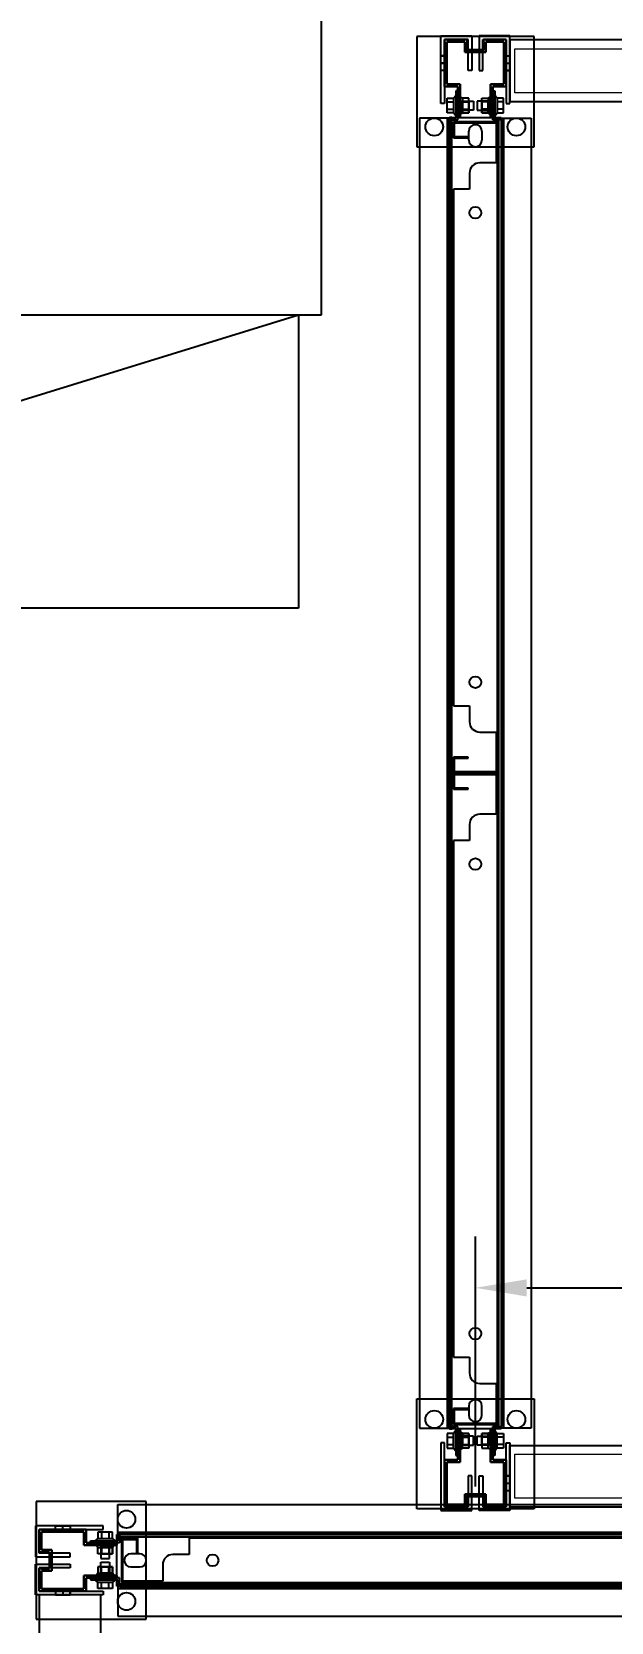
# Model space of a CAD drawing. Header units: millimetres. Extents: x 15382 to 37298, y 7351 to 31127.
# Drawn here: x 23820 to 24215, y 25586 to 26670 of the extents above; entities that cross this region are included whole.
import ezdxf

# ---------------------------------------------------------------- set-up
doc = ezdxf.new("R2010")
doc.units = ezdxf.units.MM
for name, color, linetype in [('02', 3, 'Continuous'), ('03', 6, 'Continuous'), ('04', 30, 'Continuous'), ('05', 12, 'Continuous'), ('111', 7, 'Continuous'), ('113', 3, 'Continuous'), ('114', 6, 'Continuous'), ('115', 30, 'Continuous'), ('116', 12, 'Continuous'), ('444-2', 5, 'Continuous'), ('6', 7, 'Continuous'), ('M40', 3, 'Continuous'), ('M6', 7, 'Continuous'), ('標的物', 1, 'Continuous'), ('標註', 252, 'Continuous'), ('障礙', 2, 'Continuous')]:
    doc.layers.add(name, color=color, linetype=linetype)
doc.layers.add('10', color=40, linetype='Continuous', lineweight=0)
doc.styles.get("Standard").update_dxf_attribs({"font": 'arial.ttf'})
doc.dimstyles.new('ISO-25', dxfattribs={"dimtxt": 2.5, "dimasz": 2.5, "dimexe": 1.25, "dimexo": 0.625, "dimtad": 1, "dimtxsty": 'Standard', "dimcen": 2.5, "dimadec": 0, "dimazin": 0, "dimtfac": 1, "dimtmove": 0, "dimatfit": 3, "dimfxl": 1, "dimarcsym": 0})

# ---------------------------------------------------------------- blocks, each defined once
blk = doc.blocks.new('*D635')
at = {"layer": 'Defpoints', "color": 0, "transparency": 16777216}
for p in [(25044, 25813.4), (24122, 25670.9), (25044, 25670.9)]:
    blk.add_point(p, dxfattribs=at)
at = {"layer": '標註', "color": 0, "lineweight": -2, "transparency": 16777216}
for p, q in [((24122, 25677.9), (24122, 25848.4)), ((25044, 25677.9), (25044, 25848.4)), ((24157, 25813.4), (25009, 25813.4))]:
    blk.add_line(p, q, dxfattribs=at)
at = {"layer": '標註', "color": 0, "transparency": 16777216}
for points in [[(24157, 25819.2), (24157, 25807.5), (24122, 25813.4)], [(25009, 25819.2), (25009, 25807.5), (25044, 25813.4)]]:
    blk.add_solid(points, dxfattribs=at)
at = {"layer": '標註', "color": 0, "transparency": 16777216, "insert": (24577.6, 25881), "char_height": 105, "attachment_point": 5}
blk.add_mtext('922', dxfattribs=at)
blk = doc.blocks.new('*D596')
at = {"layer": 'Defpoints', "color": 0, "transparency": 16777216}
for p in [(23824.6, 25606.7), (24924.6, 25606.7), (24924.6, 25372.7)]:
    blk.add_point(p, dxfattribs=at)
at = {"layer": '標註', "color": 0, "lineweight": -2, "transparency": 16777216}
for p, q in [((23824.6, 25599.7), (23824.6, 25337.7)), ((24924.6, 25599.7), (24924.6, 25337.7)), ((23859.6, 25372.7), (24889.6, 25372.7))]:
    blk.add_line(p, q, dxfattribs=at)
at = {"layer": '標註', "color": 0, "transparency": 16777216}
for points in [[(23859.6, 25378.5), (23859.6, 25366.8), (23824.6, 25372.7)], [(24889.6, 25378.5), (24889.6, 25366.8), (24924.6, 25372.7)]]:
    blk.add_solid(points, dxfattribs=at)
at = {"layer": '標註', "color": 0, "transparency": 16777216, "insert": (24419.9, 25440.3), "char_height": 105, "attachment_point": 5}
blk.add_mtext('1100', dxfattribs=at)

msp = doc.modelspace()

# ---------------------------------------------------------------- linework, layer by layer
at = {"layer": '02'}
for p, q in [((24161.986, 26666.2), (24081.986, 26666.2)), ((24081.986, 26666.2), (24081.986, 26591.2)), ((24161.986, 26591.2), (24161.986, 26666.2)), ((24081.986, 26591.2), (24161.986, 26591.2)), ((24081.986, 25737.739), (24161.986, 25737.739)), ((24081.986, 25662.739), (24081.986, 25737.739)), ((24161.986, 25737.739), (24161.986, 25662.739)), ((24161.986, 25662.739), (24081.986, 25662.739))]:
    msp.add_line(p, q, dxfattribs=at)
at = {"layer": '02', "lineweight": -3}
for centre in [(24093.986, 26604.7), (24149.986, 26604.7), (24093.986, 25723.7), (24149.986, 25723.7)]:
    msp.add_circle(centre, 6, dxfattribs=at)
at = {"layer": '03'}
for points in [[(24145.486, 26621.932), (25020.486, 26621.932), (25020.486, 26663.932), (24145.486, 26663.932)], [(24145.486, 25705.931), (25020.486, 25705.931), (25020.486, 25663.931), (24145.486, 25663.931)]]:
    msp.add_lwpolyline(points, close=True, dxfattribs=at)
at = {"layer": '04'}
for p, q in [((24109.986, 26629.2), (24108.786, 26629.2)), ((24108.786, 26629.2), (24108.786, 26610.7)), ((24109.986, 26629.2), (24108.786, 26629.2)), ((24108.786, 26629.2), (24108.786, 26610.7)), ((24109.986, 26609.5), (24109.986, 26629.2)), ((24109.986, 26609.5), (24109.986, 26629.2)), ((24133.986, 26609.5), (24133.986, 26629.2)), ((24133.986, 26629.2), (24135.186, 26629.2)), ((24133.986, 26609.5), (24133.986, 26629.2)), ((24133.986, 26629.2), (24135.186, 26629.2)), ((24135.186, 26629.2), (24135.186, 26610.7)), ((24135.186, 26629.2), (24135.186, 26610.7)), ((24108.786, 26610.7), (24083.986, 26610.7)), ((24083.986, 26610.7), (24083.986, 25717.7)), ((24108.786, 26610.7), (24102.786, 26610.7)), ((24102.786, 26610.7), (24102.786, 25717.7)), ((24103.986, 25718.9), (24103.986, 26609.5)), ((24103.986, 26609.5), (24109.986, 26609.5)), ((24103.986, 25718.9), (24103.986, 26609.5)), ((24103.986, 26609.5), (24109.986, 26609.5)), ((24139.986, 26609.5), (24133.986, 26609.5)), ((24139.986, 26609.5), (24133.986, 26609.5)), ((24135.186, 26610.7), (24141.186, 26610.7)), ((24135.186, 26610.7), (24159.986, 26610.7)), ((24139.986, 25718.9), (24139.986, 26609.5)), ((24139.986, 25718.9), (24139.986, 26609.5)), ((24141.186, 26610.7), (24141.186, 25717.7)), ((24159.986, 26610.7), (24159.986, 25717.7)), ((24083.986, 25717.7), (24108.786, 25717.7)), ((24102.786, 25717.7), (24108.786, 25717.7)), ((24109.986, 25718.9), (24103.986, 25718.9)), ((24109.986, 25718.9), (24103.986, 25718.9)), ((24108.786, 25717.7), (24108.786, 25699.2)), ((24108.786, 25717.7), (24108.786, 25699.2)), ((24109.986, 25699.2), (24109.986, 25718.9)), ((24109.986, 25699.2), (24109.986, 25718.9)), ((24133.986, 25699.2), (24133.986, 25718.9)), ((24133.986, 25718.9), (24139.986, 25718.9)), ((24133.986, 25699.2), (24133.986, 25718.9)), ((24133.986, 25718.9), (24139.986, 25718.9)), ((24135.186, 25717.7), (24135.186, 25699.2)), ((24141.186, 25717.7), (24135.186, 25717.7)), ((24135.186, 25717.7), (24135.186, 25699.2)), ((24159.986, 25717.7), (24135.186, 25717.7)), ((24108.786, 25699.2), (24109.986, 25699.2)), ((24108.786, 25699.2), (24109.986, 25699.2)), ((24135.186, 25699.2), (24133.986, 25699.2)), ((24135.186, 25699.2), (24133.986, 25699.2))]:
    msp.add_line(p, q, dxfattribs=at)
at = {"layer": '04', "lineweight": -3}
for p, q in [((24108.786, 26622.7), (24108.786, 26615.7)), ((24109.986, 26622.7), (24108.786, 26622.7)), ((24108.786, 26619.2), (24108.786, 26615.7)), ((24109.986, 26619.2), (24108.786, 26619.2)), ((24108.786, 26615.7), (24109.986, 26615.7)), ((24108.786, 26615.7), (24109.986, 26615.7)), ((24109.986, 26615.7), (24109.986, 26622.7)), ((24109.986, 26615.7), (24109.986, 26619.2)), ((24133.986, 26615.7), (24133.986, 26622.7)), ((24133.986, 26622.7), (24135.186, 26622.7)), ((24133.986, 26615.7), (24133.986, 26619.2)), ((24133.986, 26619.2), (24135.186, 26619.2)), ((24135.186, 26615.7), (24133.986, 26615.7)), ((24135.186, 26615.7), (24133.986, 26615.7)), ((24135.186, 26622.7), (24135.186, 26615.7)), ((24135.186, 26619.2), (24135.186, 26615.7)), ((24108.786, 25705.7), (24108.786, 25712.7)), ((24108.786, 25712.7), (24109.986, 25712.7)), ((24108.786, 25709.2), (24108.786, 25712.7)), ((24108.786, 25712.7), (24109.986, 25712.7)), ((24109.986, 25712.7), (24109.986, 25705.7)), ((24109.986, 25712.7), (24109.986, 25709.2)), ((24135.186, 25712.7), (24133.986, 25712.7)), ((24133.986, 25712.7), (24133.986, 25705.7)), ((24135.186, 25712.7), (24133.986, 25712.7)), ((24133.986, 25712.7), (24133.986, 25709.2)), ((24135.186, 25705.7), (24135.186, 25712.7)), ((24135.186, 25709.2), (24135.186, 25712.7)), ((24109.986, 25709.2), (24108.786, 25709.2)), ((24109.986, 25705.7), (24108.786, 25705.7)), ((24133.986, 25709.2), (24135.186, 25709.2)), ((24133.986, 25705.7), (24135.186, 25705.7))]:
    msp.add_line(p, q, dxfattribs=at)
at = {"layer": '05'}
for p, q in [((24098.486, 26620.7), (24098.486, 26666.7)), ((24098.486, 26666.7), (24117.986, 26666.7)), ((24116.986, 26666.7), (24119.486, 26666.7)), ((24119.486, 26666.7), (24119.486, 26643.2)), ((24126.986, 26666.7), (24124.486, 26666.7)), ((24124.486, 26666.7), (24124.486, 26643.2)), ((24145.486, 26666.7), (24125.986, 26666.7)), ((24145.486, 26620.7), (24145.486, 26666.7)), ((24116.986, 26664.2), (24100.986, 26664.2)), ((24100.986, 26664.2), (24100.986, 26620.7)), ((24116.986, 26643.2), (24116.986, 26664.2)), ((24126.986, 26643.2), (24126.986, 26664.2)), ((24126.986, 26664.2), (24142.986, 26664.2)), ((24142.986, 26664.2), (24142.986, 26620.7)), ((24119.486, 26643.2), (24116.986, 26643.2)), ((24124.486, 26643.2), (24126.986, 26643.2)), ((24100.986, 26620.7), (24098.486, 26620.7)), ((24142.986, 26620.7), (24145.486, 26620.7)), ((24100.986, 25707.7), (24098.486, 25707.7)), ((24098.486, 25707.7), (24098.486, 25661.7)), ((24100.986, 25664.2), (24100.986, 25707.7)), ((24142.986, 25664.2), (24142.986, 25707.7)), ((24142.986, 25707.7), (24145.486, 25707.7)), ((24145.486, 25707.7), (24145.486, 25661.7)), ((24119.486, 25685.2), (24116.986, 25685.2)), ((24116.986, 25685.2), (24116.986, 25664.2)), ((24119.486, 25661.7), (24119.486, 25685.2)), ((24124.486, 25661.7), (24124.486, 25685.2)), ((24124.486, 25685.2), (24126.986, 25685.2)), ((24126.986, 25685.2), (24126.986, 25664.2)), ((24142.986, 25685.178), (24145.486, 25685.178)), ((24142.986, 25680.2), (24145.486, 25680.2)), ((24142.986, 25675.222), (24145.486, 25675.222)), ((24098.486, 25661.7), (24117.986, 25661.7)), ((24116.986, 25664.2), (24100.986, 25664.2)), ((24116.986, 25661.7), (24119.486, 25661.7)), ((24126.986, 25661.7), (24124.486, 25661.7)), ((24145.486, 25661.7), (24125.986, 25661.7)), ((24126.986, 25664.2), (24142.986, 25664.2)), ((23835.651, 25648.664), (23835.651, 25651.164)), ((23835.651, 25606.664), (23835.651, 25604.164)), ((23840.629, 25606.664), (23840.629, 25604.164)), ((23845.607, 25606.664), (23845.607, 25604.164))]:
    msp.add_line(p, q, dxfattribs=at)
at = {"layer": '05', "lineweight": -3}
for p, q in [((24145.486, 25685.178), (24142.986, 25685.178)), ((24142.986, 25685.178), (24142.986, 25675.222)), ((24145.486, 25685.178), (24142.986, 25685.178)), ((24142.986, 25685.178), (24142.986, 25680.2)), ((24142.986, 25680.2), (24145.486, 25680.2)), ((24145.486, 25675.222), (24145.486, 25685.178)), ((24145.486, 25680.2), (24145.486, 25685.178)), ((24142.986, 25675.222), (24145.486, 25675.222)), ((23835.651, 25651.164), (23845.607, 25651.164)), ((23835.651, 25648.664), (23835.651, 25651.164)), ((23845.607, 25648.664), (23835.651, 25648.664)), ((23840.629, 25651.164), (23845.607, 25651.164)), ((23840.629, 25648.664), (23840.629, 25651.164)), ((23845.607, 25648.664), (23840.629, 25648.664)), ((23845.607, 25651.164), (23845.607, 25648.664)), ((23845.607, 25651.164), (23845.607, 25648.664)), ((23845.607, 25606.664), (23835.651, 25606.664)), ((23835.651, 25606.664), (23835.651, 25604.164)), ((23835.651, 25604.164), (23845.607, 25604.164)), ((23845.607, 25606.664), (23840.629, 25606.664)), ((23840.629, 25606.664), (23840.629, 25604.164)), ((23840.629, 25604.164), (23845.607, 25604.164)), ((23845.607, 25604.164), (23845.607, 25606.664)), ((23845.607, 25604.164), (23845.607, 25606.664))]:
    msp.add_line(p, q, dxfattribs=at)
at = {"layer": '10'}
for p, q in [((24148.986, 26627.932), (24148.986, 26657.932)), ((24148.986, 26657.932), (25018.986, 26657.932)), ((25018.986, 26627.932), (24148.986, 26627.932)), ((24148.986, 25669.931), (24148.986, 25699.931)), ((24148.986, 25699.931), (25018.986, 25699.931)), ((25018.986, 25669.931), (24148.986, 25669.931))]:
    msp.add_line(p, q, dxfattribs=at)
at = {"layer": '111'}
for p, q in [((23877.629, 25645.264), (23877.629, 25643.664)), ((24871.629, 25645.264), (23877.629, 25645.264)), ((23877.629, 25610.064), (23877.629, 25645.264)), ((23877.629, 25645.264), (24871.629, 25645.264)), ((23877.629, 25643.664), (24871.629, 25643.664)), ((23882.629, 25627.664), (23882.629, 25627.664)), ((23893.129, 25632.164), (23887.129, 25632.164)), ((23897.629, 25627.664), (23897.629, 25627.664)), ((23887.129, 25623.164), (23893.129, 25623.164)), ((23877.629, 25610.064), (23877.629, 25611.664)), ((23877.629, 25611.664), (24871.629, 25611.664)), ((24871.629, 25610.064), (23877.629, 25610.064)), ((24871.629, 25610.064), (23877.629, 25610.064))]:
    msp.add_line(p, q, dxfattribs=at)
for centre, start, end in [((23887.129, 25627.664), 90, 180), ((23887.129, 25627.664), 180, 270), ((23893.129, 25627.664), 0, 90), ((23893.129, 25627.664), 270, 0)]:
    msp.add_arc(centre, 4.5, start, end, dxfattribs=at)
at = {"layer": '113'}
for p, q in [((23897.629, 25667.664), (23822.629, 25667.664)), ((23822.629, 25667.664), (23822.629, 25587.664)), ((23897.629, 25587.664), (23897.629, 25667.664)), ((23822.629, 25587.664), (23897.629, 25587.664))]:
    msp.add_line(p, q, dxfattribs=at)
at = {"layer": '113', "lineweight": -3}
for centre in [(23884.129, 25655.664), (23884.129, 25599.664)]:
    msp.add_circle(centre, 6, dxfattribs=at)
at = {"layer": '114'}
msp.add_lwpolyline([(23866.629, 24159.164), (23866.629, 25604.164), (23824.629, 25604.164), (23824.629, 24159.164)], close=True, dxfattribs=at)
at = {"layer": '115'}
for p, q in [((23878.129, 25640.864), (23878.129, 25665.664)), ((23878.129, 25665.664), (24871.129, 25665.664)), ((23859.629, 25639.664), (23859.629, 25640.864)), ((23859.629, 25640.864), (23878.129, 25640.864)), ((23859.629, 25639.664), (23859.629, 25640.864)), ((23859.629, 25640.864), (23878.129, 25640.864)), ((23879.329, 25639.664), (23859.629, 25639.664)), ((23879.329, 25639.664), (23859.629, 25639.664)), ((23878.129, 25640.864), (23878.129, 25646.864)), ((23878.129, 25646.864), (24871.129, 25646.864)), ((24869.929, 25645.664), (23879.329, 25645.664)), ((23879.329, 25645.664), (23879.329, 25639.664)), ((24869.929, 25645.664), (23879.329, 25645.664)), ((23879.329, 25645.664), (23879.329, 25639.664)), ((23879.329, 25615.664), (23859.629, 25615.664)), ((23859.629, 25615.664), (23859.629, 25614.464)), ((23879.329, 25615.664), (23859.629, 25615.664)), ((23859.629, 25615.664), (23859.629, 25614.464)), ((23879.329, 25609.664), (23879.329, 25615.664)), ((23879.329, 25609.664), (23879.329, 25615.664)), ((23859.629, 25614.464), (23878.129, 25614.464)), ((23859.629, 25614.464), (23878.129, 25614.464)), ((23878.129, 25614.464), (23878.129, 25608.464)), ((23878.129, 25614.464), (23878.129, 25589.664)), ((23878.129, 25608.464), (24871.129, 25608.464)), ((24869.929, 25609.664), (23879.329, 25609.664)), ((24869.929, 25609.664), (23879.329, 25609.664)), ((23878.129, 25589.664), (24871.129, 25589.664))]:
    msp.add_line(p, q, dxfattribs=at)
at = {"layer": '115', "lineweight": -3}
for p, q in [((23866.129, 25640.864), (23873.129, 25640.864)), ((23866.129, 25639.664), (23866.129, 25640.864)), ((23873.129, 25639.664), (23866.129, 25639.664)), ((23869.629, 25640.864), (23873.129, 25640.864)), ((23869.629, 25639.664), (23869.629, 25640.864)), ((23873.129, 25639.664), (23869.629, 25639.664)), ((23873.129, 25640.864), (23873.129, 25639.664)), ((23873.129, 25640.864), (23873.129, 25639.664)), ((23873.129, 25615.664), (23866.129, 25615.664)), ((23866.129, 25615.664), (23866.129, 25614.464)), ((23873.129, 25615.664), (23869.629, 25615.664)), ((23869.629, 25615.664), (23869.629, 25614.464)), ((23873.129, 25614.464), (23873.129, 25615.664)), ((23873.129, 25614.464), (23873.129, 25615.664)), ((23866.129, 25614.464), (23873.129, 25614.464)), ((23869.629, 25614.464), (23873.129, 25614.464))]:
    msp.add_line(p, q, dxfattribs=at)
at = {"layer": '116'}
for p, q in [((24100.986, 26653.178), (24098.486, 26653.178)), ((24100.986, 26648.2), (24098.486, 26648.2)), ((24142.986, 26653.178), (24145.486, 26653.178)), ((24142.986, 26648.2), (24145.486, 26648.2)), ((24100.986, 26643.222), (24098.486, 26643.222)), ((24142.986, 26643.222), (24145.486, 26643.222)), ((23868.129, 25651.164), (23822.129, 25651.164)), ((23822.129, 25651.164), (23822.129, 25631.664)), ((23824.629, 25632.664), (23824.629, 25648.664)), ((23824.629, 25648.664), (23868.129, 25648.664)), ((23868.129, 25648.664), (23868.129, 25651.164)), ((23822.129, 25632.664), (23822.129, 25630.164)), ((23822.129, 25630.164), (23845.629, 25630.164)), ((23845.629, 25632.664), (23824.629, 25632.664)), ((23845.629, 25630.164), (23845.629, 25632.664)), ((23822.129, 25622.664), (23822.129, 25625.164)), ((23822.129, 25625.164), (23845.629, 25625.164)), ((23822.129, 25604.164), (23822.129, 25623.664)), ((23845.629, 25622.664), (23824.629, 25622.664)), ((23824.629, 25622.664), (23824.629, 25606.664)), ((23845.629, 25625.164), (23845.629, 25622.664)), ((23868.129, 25604.164), (23822.129, 25604.164)), ((23824.629, 25606.664), (23868.129, 25606.664)), ((23868.129, 25606.664), (23868.129, 25604.164))]:
    msp.add_line(p, q, dxfattribs=at)
at = {"layer": '116', "lineweight": -3}
for p, q in [((24098.486, 26643.222), (24098.486, 26653.178)), ((24098.486, 26653.178), (24100.986, 26653.178)), ((24098.486, 26643.222), (24098.486, 26648.2)), ((24098.486, 26648.2), (24100.986, 26648.2)), ((24100.986, 26653.178), (24100.986, 26643.222)), ((24100.986, 26648.2), (24100.986, 26643.222)), ((24142.986, 26643.222), (24142.986, 26653.178)), ((24142.986, 26653.178), (24145.486, 26653.178)), ((24142.986, 26643.222), (24142.986, 26648.2)), ((24142.986, 26648.2), (24145.486, 26648.2)), ((24145.486, 26653.178), (24145.486, 26643.222)), ((24145.486, 26648.2), (24145.486, 26643.222)), ((24100.986, 26643.222), (24098.486, 26643.222)), ((24100.986, 26643.222), (24098.486, 26643.222)), ((24145.486, 26643.222), (24142.986, 26643.222)), ((24145.486, 26643.222), (24142.986, 26643.222))]:
    msp.add_line(p, q, dxfattribs=at)
at = {"layer": '444-2'}
for p, q in [((24136.986, 26608.2), (24106.986, 26608.2)), ((24106.986, 26608.2), (24106.986, 26597.2)), ((24107.786, 26598), (24107.786, 26607.4)), ((24107.786, 26607.4), (24136.186, 26607.4)), ((24136.186, 26607.4), (24136.186, 26580.2)), ((24136.986, 26164.2), (24136.986, 26608.2)), ((24106.986, 26597.2), (24116.986, 26597.2)), ((24116.986, 26598), (24107.786, 26598)), ((24116.986, 26597.2), (24116.986, 26598)), ((24136.186, 26580.2), (24124.986, 26580.2)), ((24117.986, 26573.2), (24117.986, 26562.2)), ((24117.986, 26562.2), (24106.986, 26562.2)), ((24106.986, 26562.2), (24106.986, 26210.2)), ((24106.986, 26210.2), (24117.986, 26210.2)), ((24117.986, 26210.2), (24117.986, 26199.2)), ((24124.986, 26192.2), (24136.186, 26192.2)), ((24136.186, 26192.2), (24136.186, 26165)), ((24116.986, 26175.2), (24106.986, 26175.2)), ((24106.986, 26175.2), (24106.986, 26164.2)), ((24107.786, 26165), (24107.786, 26174.4)), ((24107.786, 26174.4), (24116.986, 26174.4)), ((24116.986, 26174.4), (24116.986, 26175.2)), ((24106.986, 26164.2), (24136.986, 26164.2)), ((24136.986, 26164.2), (24106.986, 26164.2)), ((24106.986, 26164.2), (24106.986, 26153.2)), ((24136.186, 26165), (24107.786, 26165)), ((24107.786, 26154), (24107.786, 26163.4)), ((24107.786, 26163.4), (24136.186, 26163.4)), ((24136.186, 26164.2), (24136.986, 26164.2)), ((24136.186, 26163.4), (24136.186, 26136.2)), ((24136.986, 26164.2), (24136.986, 26165)), ((24136.986, 25720.2), (24136.986, 26164.2)), ((24106.986, 26153.2), (24116.986, 26153.2)), ((24116.986, 26154), (24107.786, 26154)), ((24116.986, 26153.2), (24116.986, 26154)), ((24136.186, 26136.2), (24124.986, 26136.2)), ((24117.986, 26129.2), (24117.986, 26118.2)), ((24117.986, 26118.2), (24106.986, 26118.2)), ((24106.986, 26118.2), (24106.986, 25766.2)), ((24106.986, 25766.2), (24117.986, 25766.2)), ((24117.986, 25766.2), (24117.986, 25755.2)), ((24124.986, 25748.2), (24136.186, 25748.2)), ((24136.186, 25748.2), (24136.186, 25721)), ((24116.986, 25731.2), (24106.986, 25731.2)), ((24106.986, 25731.2), (24106.986, 25720.2)), ((24107.786, 25721), (24107.786, 25730.4)), ((24107.786, 25730.4), (24116.986, 25730.4)), ((24116.986, 25730.4), (24116.986, 25731.2)), ((24106.986, 25720.2), (24136.986, 25720.2)), ((24136.186, 25721), (24107.786, 25721)), ((24136.186, 25720.2), (24136.986, 25720.2)), ((24136.986, 25720.2), (24136.986, 25721)), ((23891.829, 25642.664), (23880.829, 25642.664)), ((23880.829, 25642.664), (23880.829, 25612.664)), ((23881.629, 25613.464), (23881.629, 25641.864)), ((23881.629, 25641.864), (23891.029, 25641.864)), ((23891.029, 25641.864), (23891.029, 25632.664)), ((23891.829, 25632.664), (23891.829, 25642.664)), ((24378.829, 25642.664), (23926.829, 25642.664)), ((23926.829, 25642.664), (23926.829, 25631.664)), ((23891.029, 25632.664), (23891.829, 25632.664)), ((23926.829, 25631.664), (23915.829, 25631.664)), ((23908.829, 25624.664), (23908.829, 25613.464)), ((23880.829, 25613.464), (23880.829, 25612.664)), ((23880.829, 25612.664), (24424.829, 25612.664)), ((23880.829, 25612.664), (23881.629, 25612.664)), ((23908.829, 25613.464), (23881.629, 25613.464))]:
    msp.add_line(p, q, dxfattribs=at)
for centre in [(24121.986, 26546.2), (24121.986, 26226.2), (24121.986, 26102.2), (24121.986, 25782.2), (23942.829, 25627.664)]:
    msp.add_circle(centre, 4, dxfattribs=at)
for centre, start, end in [((24124.986, 26573.2), 90, 180), ((24124.986, 26199.2), 180, 270), ((24124.986, 26129.2), 90, 180), ((24124.986, 25755.2), 180, 270), ((23915.829, 25624.664), 90, 180)]:
    msp.add_arc(centre, 7, start, end, dxfattribs=at)
at = {"layer": '6'}
for p, q in [((24105.986, 26611.2), (24104.386, 26611.2)), ((24104.386, 26611.2), (24104.386, 25717.2)), ((24104.386, 25717.2), (24104.386, 26611.2)), ((24104.386, 26611.2), (24139.586, 26611.2)), ((24105.986, 25717.2), (24105.986, 26611.2)), ((24117.486, 26595.7), (24117.486, 26601.7)), ((24121.986, 26606.2), (24121.986, 26606.2)), ((24126.486, 26601.7), (24126.486, 26595.7)), ((24137.986, 25717.2), (24137.986, 26611.2)), ((24137.986, 26611.2), (24139.586, 26611.2)), ((24139.586, 26611.2), (24139.586, 25717.2)), ((24139.586, 26611.2), (24139.586, 25717.2)), ((24121.986, 26591.2), (24121.986, 26591.2)), ((24121.986, 25737.2), (24121.986, 25737.2)), ((24117.486, 25732.7), (24117.486, 25726.7)), ((24126.486, 25726.7), (24126.486, 25732.7)), ((24104.386, 25717.2), (24105.986, 25717.2)), ((24139.586, 25717.2), (24104.386, 25717.2)), ((24121.986, 25722.2), (24121.986, 25722.2)), ((24139.586, 25717.2), (24137.986, 25717.2))]:
    msp.add_line(p, q, dxfattribs=at)
for centre, start, end in [((24121.986, 26601.7), 90, 180), ((24121.986, 26601.7), 0, 90), ((24121.986, 26595.7), 180, 270), ((24121.986, 26595.7), 270, 0), ((24121.986, 25732.7), 90, 180), ((24121.986, 25732.7), 0, 90), ((24121.986, 25726.7), 180, 270), ((24121.986, 25726.7), 270, 0)]:
    msp.add_arc(centre, 4.5, start, end, dxfattribs=at)
at = {"layer": 'M40'}
for p, q in [((24116.486, 26664.2), (24100.986, 26664.2)), ((24100.986, 26664.2), (24100.986, 26632.2)), ((24100.986, 26632.2), (24100.986, 26664.2)), ((24100.986, 26664.2), (24116.486, 26664.2)), ((24102.586, 26633.8), (24102.586, 26662.6)), ((24102.586, 26662.6), (24114.886, 26662.6)), ((24114.886, 26662.6), (24102.586, 26662.6)), ((24102.586, 26662.6), (24102.586, 26633.8)), ((24114.886, 26662.6), (24114.886, 26655.6)), ((24114.886, 26655.6), (24114.886, 26662.6)), ((24116.486, 26657.2), (24116.486, 26664.2)), ((24116.486, 26664.2), (24116.486, 26657.2)), ((24127.486, 26657.2), (24116.486, 26657.2)), ((24116.486, 26657.2), (24127.486, 26657.2)), ((24142.986, 26664.2), (24127.486, 26664.2)), ((24127.486, 26664.2), (24127.486, 26657.2)), ((24127.486, 26657.2), (24127.486, 26664.2)), ((24127.486, 26664.2), (24142.986, 26664.2)), ((24129.086, 26655.6), (24129.086, 26662.6)), ((24129.086, 26662.6), (24141.386, 26662.6)), ((24141.386, 26662.6), (24129.086, 26662.6)), ((24129.086, 26662.6), (24129.086, 26655.6)), ((24141.386, 26662.6), (24141.386, 26633.8)), ((24141.386, 26633.8), (24141.386, 26662.6)), ((24142.986, 26632.2), (24142.986, 26664.2)), ((24142.986, 26664.2), (24142.986, 26632.2)), ((24114.886, 26655.6), (24129.086, 26655.6)), ((24129.086, 26655.6), (24114.886, 26655.6)), ((24100.986, 26632.2), (24109.986, 26632.2)), ((24109.986, 26632.2), (24100.986, 26632.2)), ((24111.586, 26633.8), (24102.586, 26633.8)), ((24102.586, 26633.8), (24111.586, 26633.8)), ((24109.986, 26633.8), (24111.586, 26633.8)), ((24109.986, 26632.2), (24109.986, 26611.2)), ((24109.986, 26611.2), (24109.986, 26632.2)), ((24111.586, 26611.2), (24111.586, 26633.8)), ((24111.586, 26633.8), (24111.586, 26611.2)), ((24111.586, 26633.8), (24111.586, 26632.2)), ((24133.986, 26633.8), (24132.386, 26633.8)), ((24132.386, 26633.8), (24132.386, 26611.2)), ((24141.386, 26633.8), (24132.386, 26633.8)), ((24132.386, 26633.8), (24132.386, 26632.2)), ((24132.386, 26611.2), (24132.386, 26633.8)), ((24132.386, 26633.8), (24141.386, 26633.8)), ((24133.986, 26611.2), (24133.986, 26632.2)), ((24133.986, 26632.2), (24142.986, 26632.2)), ((24142.986, 26632.2), (24133.986, 26632.2)), ((24133.986, 26632.2), (24133.986, 26611.2)), ((24111.586, 26622.7), (24109.986, 26622.7)), ((24111.586, 26619.2), (24109.986, 26619.2)), ((24111.586, 26615.7), (24109.986, 26615.7)), ((24133.986, 26622.7), (24132.386, 26622.7)), ((24133.986, 26619.2), (24132.386, 26619.2)), ((24133.986, 26615.7), (24132.386, 26615.7)), ((24109.986, 26611.2), (24111.586, 26611.2)), ((24111.586, 26611.2), (24109.986, 26611.2)), ((24132.386, 26611.2), (24133.986, 26611.2)), ((24133.986, 26611.2), (24132.386, 26611.2)), ((24109.986, 25696.2), (24109.986, 25717.2)), ((24109.986, 25717.2), (24111.586, 25717.2)), ((24111.586, 25717.2), (24109.986, 25717.2)), ((24109.986, 25717.2), (24109.986, 25696.2)), ((24111.586, 25712.7), (24109.986, 25712.7)), ((24111.586, 25717.2), (24111.586, 25694.6)), ((24111.586, 25694.6), (24111.586, 25717.2)), ((24132.386, 25694.6), (24132.386, 25717.2)), ((24132.386, 25717.2), (24133.986, 25717.2)), ((24133.986, 25717.2), (24132.386, 25717.2)), ((24132.386, 25717.2), (24132.386, 25694.6)), ((24133.986, 25712.7), (24132.386, 25712.7)), ((24133.986, 25717.2), (24133.986, 25696.2)), ((24133.986, 25696.2), (24133.986, 25717.2)), ((24111.586, 25709.2), (24109.986, 25709.2)), ((24111.586, 25705.7), (24109.986, 25705.7)), ((24133.986, 25709.2), (24132.386, 25709.2)), ((24133.986, 25705.7), (24132.386, 25705.7)), ((24100.986, 25664.2), (24100.986, 25696.2)), ((24100.986, 25696.2), (24109.986, 25696.2)), ((24109.986, 25696.2), (24100.986, 25696.2)), ((24100.986, 25696.2), (24100.986, 25664.2)), ((24111.586, 25694.6), (24102.586, 25694.6)), ((24102.586, 25694.6), (24102.586, 25665.8)), ((24102.586, 25665.8), (24102.586, 25694.6)), ((24102.586, 25694.6), (24111.586, 25694.6)), ((24109.986, 25694.6), (24111.586, 25694.6)), ((24111.586, 25694.6), (24111.586, 25696.2)), ((24132.386, 25694.6), (24132.386, 25696.2)), ((24133.986, 25694.6), (24132.386, 25694.6)), ((24141.386, 25694.6), (24132.386, 25694.6)), ((24132.386, 25694.6), (24141.386, 25694.6)), ((24133.986, 25696.2), (24142.986, 25696.2)), ((24142.986, 25696.2), (24133.986, 25696.2)), ((24141.386, 25665.8), (24141.386, 25694.6)), ((24141.386, 25694.6), (24141.386, 25665.8)), ((24142.986, 25696.2), (24142.986, 25664.2)), ((24142.986, 25664.2), (24142.986, 25696.2)), ((24141.386, 25683.45), (24142.986, 25683.45)), ((24141.386, 25680.2), (24142.986, 25680.2)), ((24114.886, 25665.8), (24114.886, 25672.8)), ((24114.886, 25672.8), (24129.086, 25672.8)), ((24129.086, 25672.8), (24114.886, 25672.8)), ((24114.886, 25672.8), (24114.886, 25665.8)), ((24116.486, 25671.2), (24116.486, 25672.8)), ((24127.486, 25671.2), (24116.486, 25671.2)), ((24116.486, 25671.2), (24116.486, 25664.2)), ((24116.486, 25664.2), (24116.486, 25671.2)), ((24116.486, 25671.2), (24127.486, 25671.2)), ((24127.486, 25664.2), (24127.486, 25671.2)), ((24127.486, 25671.2), (24127.486, 25664.2)), ((24129.086, 25672.8), (24129.086, 25665.8)), ((24129.086, 25665.8), (24129.086, 25672.8)), ((24141.386, 25676.95), (24142.986, 25676.95)), ((24116.486, 25664.2), (24100.986, 25664.2)), ((24100.986, 25664.2), (24116.486, 25664.2)), ((24102.586, 25665.8), (24114.886, 25665.8)), ((24114.886, 25665.8), (24102.586, 25665.8)), ((24142.986, 25664.2), (24127.486, 25664.2)), ((24127.486, 25664.2), (24142.986, 25664.2)), ((24129.086, 25665.8), (24141.386, 25665.8)), ((24141.386, 25665.8), (24129.086, 25665.8)), ((23856.629, 25648.664), (23824.629, 25648.664)), ((23824.629, 25648.664), (23824.629, 25633.164)), ((23824.629, 25633.164), (23824.629, 25648.664)), ((23824.629, 25648.664), (23856.629, 25648.664)), ((23837.379, 25647.064), (23837.379, 25648.664)), ((23840.629, 25647.064), (23840.629, 25648.664)), ((23843.879, 25647.064), (23843.879, 25648.664)), ((23856.629, 25639.664), (23856.629, 25648.664)), ((23856.629, 25648.664), (23856.629, 25639.664)), ((23826.229, 25634.764), (23826.229, 25647.064)), ((23826.229, 25647.064), (23855.029, 25647.064)), ((23855.029, 25647.064), (23826.229, 25647.064)), ((23826.229, 25647.064), (23826.229, 25634.764)), ((23855.029, 25647.064), (23855.029, 25638.064)), ((23855.029, 25638.064), (23855.029, 25647.064)), ((23855.029, 25639.664), (23855.029, 25638.064)), ((23855.029, 25638.064), (23877.629, 25638.064)), ((23855.029, 25638.064), (23856.629, 25638.064)), ((23877.629, 25638.064), (23855.029, 25638.064)), ((23877.629, 25639.664), (23856.629, 25639.664)), ((23856.629, 25639.664), (23877.629, 25639.664)), ((23866.129, 25639.664), (23866.129, 25638.064)), ((23869.629, 25639.664), (23869.629, 25638.064)), ((23873.129, 25639.664), (23873.129, 25638.064)), ((23877.629, 25638.064), (23877.629, 25639.664)), ((23877.629, 25639.664), (23877.629, 25638.064)), ((23824.629, 25633.164), (23831.629, 25633.164)), ((23831.629, 25633.164), (23824.629, 25633.164)), ((23833.229, 25634.764), (23826.229, 25634.764)), ((23826.229, 25634.764), (23833.229, 25634.764)), ((23831.629, 25633.164), (23831.629, 25622.164)), ((23831.629, 25622.164), (23831.629, 25633.164)), ((23833.229, 25620.564), (23833.229, 25634.764)), ((23833.229, 25634.764), (23833.229, 25620.564)), ((23831.629, 25622.164), (23824.629, 25622.164)), ((23824.629, 25622.164), (23824.629, 25606.664)), ((23824.629, 25606.664), (23824.629, 25622.164)), ((23824.629, 25622.164), (23831.629, 25622.164)), ((23826.229, 25608.264), (23826.229, 25620.564)), ((23826.229, 25620.564), (23833.229, 25620.564)), ((23833.229, 25620.564), (23826.229, 25620.564)), ((23826.229, 25620.564), (23826.229, 25608.264)), ((23877.629, 25617.264), (23855.029, 25617.264)), ((23855.029, 25617.264), (23855.029, 25608.264)), ((23855.029, 25615.664), (23855.029, 25617.264)), ((23855.029, 25617.264), (23877.629, 25617.264)), ((23855.029, 25608.264), (23855.029, 25617.264)), ((23855.029, 25617.264), (23856.629, 25617.264)), ((23856.629, 25606.664), (23856.629, 25615.664)), ((23856.629, 25615.664), (23877.629, 25615.664)), ((23877.629, 25615.664), (23856.629, 25615.664)), ((23856.629, 25615.664), (23856.629, 25606.664)), ((23866.129, 25617.264), (23866.129, 25615.664)), ((23869.629, 25617.264), (23869.629, 25615.664)), ((23873.129, 25617.264), (23873.129, 25615.664)), ((23877.629, 25615.664), (23877.629, 25617.264)), ((23877.629, 25617.264), (23877.629, 25615.664)), ((23824.629, 25606.664), (23856.629, 25606.664)), ((23856.629, 25606.664), (23824.629, 25606.664)), ((23855.029, 25608.264), (23826.229, 25608.264)), ((23826.229, 25608.264), (23855.029, 25608.264)), ((23837.379, 25608.264), (23837.379, 25606.664)), ((23840.629, 25608.264), (23840.629, 25606.664)), ((23843.879, 25608.264), (23843.879, 25606.664))]:
    msp.add_line(p, q, dxfattribs=at)
at = {"layer": 'M40', "lineweight": -3}
for p, q in [((24116.486, 26657.2), (24116.486, 26655.6)), ((24127.486, 26657.2), (24116.486, 26657.2)), ((24116.486, 26655.6), (24116.486, 26657.2)), ((24116.486, 26657.2), (24121.986, 26657.2)), ((24121.986, 26657.2), (24121.986, 26655.6)), ((24127.486, 26655.6), (24127.486, 26657.2)), ((24116.486, 26655.6), (24127.486, 26655.6)), ((24121.986, 26655.6), (24116.486, 26655.6)), ((24109.986, 26622.7), (24109.986, 26615.7)), ((24111.586, 26622.7), (24109.986, 26622.7)), ((24109.986, 26619.2), (24109.986, 26615.7)), ((24111.586, 26619.2), (24109.986, 26619.2)), ((24109.986, 26615.7), (24111.586, 26615.7)), ((24109.986, 26615.7), (24111.586, 26615.7)), ((24111.586, 26615.7), (24111.586, 26622.7)), ((24111.586, 26615.7), (24111.586, 26619.2)), ((24132.386, 26615.7), (24132.386, 26622.7)), ((24132.386, 26622.7), (24133.986, 26622.7)), ((24132.386, 26615.7), (24132.386, 26619.2)), ((24132.386, 26619.2), (24133.986, 26619.2)), ((24133.986, 26615.7), (24132.386, 26615.7)), ((24133.986, 26615.7), (24132.386, 26615.7)), ((24133.986, 26622.7), (24133.986, 26615.7)), ((24133.986, 26619.2), (24133.986, 26615.7)), ((24109.986, 25705.7), (24109.986, 25712.7)), ((24109.986, 25712.7), (24111.586, 25712.7)), ((24109.986, 25709.2), (24109.986, 25712.7)), ((24109.986, 25712.7), (24111.586, 25712.7)), ((24111.586, 25712.7), (24111.586, 25705.7)), ((24111.586, 25712.7), (24111.586, 25709.2)), ((24133.986, 25712.7), (24132.386, 25712.7)), ((24132.386, 25712.7), (24132.386, 25705.7)), ((24133.986, 25712.7), (24132.386, 25712.7)), ((24132.386, 25712.7), (24132.386, 25709.2)), ((24133.986, 25705.7), (24133.986, 25712.7)), ((24133.986, 25709.2), (24133.986, 25712.7)), ((24111.586, 25709.2), (24109.986, 25709.2)), ((24111.586, 25705.7), (24109.986, 25705.7)), ((24132.386, 25709.2), (24133.986, 25709.2)), ((24132.386, 25705.7), (24133.986, 25705.7)), ((24142.986, 25683.45), (24141.386, 25683.45)), ((24141.386, 25683.45), (24141.386, 25676.95)), ((24142.986, 25683.45), (24141.386, 25683.45)), ((24141.386, 25683.45), (24141.386, 25680.2)), ((24141.386, 25680.2), (24142.986, 25680.2)), ((24142.986, 25676.95), (24142.986, 25683.45)), ((24142.986, 25680.2), (24142.986, 25683.45)), ((24116.486, 25671.2), (24116.486, 25672.8)), ((24116.486, 25672.8), (24127.486, 25672.8)), ((24121.986, 25672.8), (24116.486, 25672.8)), ((24116.486, 25672.8), (24116.486, 25671.2)), ((24127.486, 25671.2), (24116.486, 25671.2)), ((24116.486, 25671.2), (24121.986, 25671.2)), ((24121.986, 25671.2), (24121.986, 25672.8)), ((24127.486, 25672.8), (24127.486, 25671.2)), ((24141.386, 25676.95), (24142.986, 25676.95)), ((23837.379, 25648.664), (23843.879, 25648.664)), ((23837.379, 25647.064), (23837.379, 25648.664)), ((23840.629, 25648.664), (23843.879, 25648.664)), ((23840.629, 25647.064), (23840.629, 25648.664)), ((23843.879, 25648.664), (23843.879, 25647.064)), ((23843.879, 25648.664), (23843.879, 25647.064)), ((23843.879, 25647.064), (23837.379, 25647.064)), ((23843.879, 25647.064), (23840.629, 25647.064)), ((23866.129, 25639.664), (23873.129, 25639.664)), ((23866.129, 25638.064), (23866.129, 25639.664)), ((23873.129, 25638.064), (23866.129, 25638.064)), ((23869.629, 25639.664), (23873.129, 25639.664)), ((23869.629, 25638.064), (23869.629, 25639.664)), ((23873.129, 25638.064), (23869.629, 25638.064)), ((23873.129, 25639.664), (23873.129, 25638.064)), ((23873.129, 25639.664), (23873.129, 25638.064)), ((23873.129, 25617.264), (23866.129, 25617.264)), ((23866.129, 25617.264), (23866.129, 25615.664)), ((23866.129, 25615.664), (23873.129, 25615.664)), ((23873.129, 25617.264), (23869.629, 25617.264)), ((23869.629, 25617.264), (23869.629, 25615.664)), ((23869.629, 25615.664), (23873.129, 25615.664)), ((23873.129, 25615.664), (23873.129, 25617.264)), ((23873.129, 25615.664), (23873.129, 25617.264)), ((23843.879, 25608.264), (23837.379, 25608.264)), ((23837.379, 25608.264), (23837.379, 25606.664)), ((23837.379, 25606.664), (23843.879, 25606.664)), ((23843.879, 25608.264), (23840.629, 25608.264)), ((23840.629, 25608.264), (23840.629, 25606.664)), ((23840.629, 25606.664), (23843.879, 25606.664)), ((23843.879, 25606.664), (23843.879, 25608.264)), ((23843.879, 25606.664), (23843.879, 25608.264))]:
    msp.add_line(p, q, dxfattribs=at)
at = {"layer": 'M6'}
for p, q in [((24102.786, 26614.2), (24102.786, 26624.2)), ((24102.786, 26624.2), (24107.086, 26624.2)), ((24102.786, 26614.2), (24102.786, 26624.2)), ((24102.786, 26624.2), (24107.086, 26624.2)), ((24107.086, 26624.2), (24108.586, 26626.2)), ((24107.086, 26624.2), (24107.086, 26614.2)), ((24108.586, 26626.2), (24108.786, 26626.2)), ((24108.786, 26626.2), (24108.786, 26622.2)), ((24111.786, 26625.2), (24111.586, 26625.2)), ((24111.586, 26625.2), (24111.586, 26613.2)), ((24113.286, 26624.2), (24111.786, 26625.2)), ((24117.586, 26624.2), (24113.286, 26624.2)), ((24113.286, 26624.2), (24113.286, 26614.2)), ((24117.586, 26624.2), (24113.286, 26624.2)), ((24117.586, 26624.2), (24113.286, 26624.2)), ((24113.286, 26624.2), (24113.286, 26616.7)), ((24117.586, 26614.2), (24117.586, 26624.2)), ((24117.586, 26614.2), (24117.586, 26624.2)), ((24117.586, 26616.7), (24117.586, 26624.2)), ((24126.386, 26614.2), (24126.386, 26624.2)), ((24126.386, 26624.2), (24130.686, 26624.2)), ((24126.386, 26614.2), (24126.386, 26624.2)), ((24126.386, 26624.2), (24130.686, 26624.2)), ((24126.386, 26624.2), (24130.686, 26624.2)), ((24126.386, 26616.7), (24126.386, 26624.2)), ((24130.686, 26624.2), (24132.186, 26625.2)), ((24130.686, 26624.2), (24130.686, 26614.2)), ((24130.686, 26624.2), (24130.686, 26616.7)), ((24132.186, 26625.2), (24132.386, 26625.2)), ((24132.386, 26625.2), (24132.386, 26613.2)), ((24135.386, 26626.2), (24135.186, 26626.2)), ((24135.186, 26626.2), (24135.186, 26622.2)), ((24136.886, 26624.2), (24135.386, 26626.2)), ((24141.186, 26624.2), (24136.886, 26624.2)), ((24136.886, 26624.2), (24136.886, 26614.2)), ((24141.186, 26624.2), (24136.886, 26624.2)), ((24141.186, 26614.2), (24141.186, 26624.2)), ((24141.186, 26614.2), (24141.186, 26624.2)), ((24102.786, 26621.7), (24107.086, 26621.7)), ((24102.786, 26616.7), (24107.086, 26616.7)), ((24107.086, 26614.2), (24102.786, 26614.2)), ((24107.086, 26614.2), (24102.786, 26614.2)), ((24108.586, 26612.2), (24107.086, 26614.2)), ((24108.786, 26622.2), (24120.786, 26622.2)), ((24120.786, 26616.2), (24108.786, 26616.2)), ((24108.786, 26616.2), (24108.786, 26612.2)), ((24111.586, 26613.2), (24111.786, 26613.2)), ((24111.786, 26613.2), (24113.286, 26614.2)), ((24113.286, 26614.2), (24113.286, 26621.7)), ((24113.286, 26621.7), (24117.586, 26621.7)), ((24113.286, 26616.7), (24117.586, 26616.7)), ((24113.286, 26614.2), (24117.586, 26614.2)), ((24113.286, 26614.2), (24117.586, 26614.2)), ((24117.586, 26614.2), (24113.286, 26614.2)), ((24117.586, 26621.7), (24117.586, 26614.2)), ((24120.786, 26622.2), (24120.786, 26616.2)), ((24135.186, 26622.2), (24123.186, 26622.2)), ((24123.186, 26622.2), (24123.186, 26616.2)), ((24123.186, 26616.2), (24135.186, 26616.2)), ((24130.686, 26621.7), (24126.386, 26621.7)), ((24126.386, 26621.7), (24126.386, 26614.2)), ((24130.686, 26616.7), (24126.386, 26616.7)), ((24130.686, 26614.2), (24126.386, 26614.2)), ((24130.686, 26614.2), (24126.386, 26614.2)), ((24126.386, 26614.2), (24130.686, 26614.2)), ((24130.686, 26614.2), (24130.686, 26621.7)), ((24132.186, 26613.2), (24130.686, 26614.2)), ((24132.386, 26613.2), (24132.186, 26613.2)), ((24135.186, 26616.2), (24135.186, 26612.2)), ((24135.386, 26612.2), (24136.886, 26614.2)), ((24141.186, 26621.7), (24136.886, 26621.7)), ((24141.186, 26616.7), (24136.886, 26616.7)), ((24136.886, 26614.2), (24141.186, 26614.2)), ((24136.886, 26614.2), (24141.186, 26614.2)), ((24108.786, 26612.2), (24108.586, 26612.2)), ((24135.186, 26612.2), (24135.386, 26612.2)), ((24107.086, 25714.2), (24102.786, 25714.2)), ((24102.786, 25714.2), (24102.786, 25704.2)), ((24107.086, 25714.2), (24102.786, 25714.2)), ((24102.786, 25714.2), (24102.786, 25704.2)), ((24108.586, 25716.2), (24107.086, 25714.2)), ((24107.086, 25704.2), (24107.086, 25714.2)), ((24108.786, 25716.2), (24108.586, 25716.2)), ((24108.786, 25712.2), (24108.786, 25716.2)), ((24111.586, 25703.2), (24111.586, 25715.2)), ((24111.586, 25715.2), (24111.786, 25715.2)), ((24111.786, 25715.2), (24113.286, 25714.2)), ((24113.286, 25714.2), (24117.586, 25714.2)), ((24113.286, 25704.2), (24113.286, 25714.2)), ((24113.286, 25714.2), (24117.586, 25714.2)), ((24117.586, 25714.2), (24113.286, 25714.2)), ((24113.286, 25714.2), (24113.286, 25706.7)), ((24117.586, 25714.2), (24117.586, 25704.2)), ((24117.586, 25714.2), (24117.586, 25704.2)), ((24117.586, 25706.7), (24117.586, 25714.2)), ((24130.686, 25714.2), (24126.386, 25714.2)), ((24126.386, 25714.2), (24126.386, 25704.2)), ((24130.686, 25714.2), (24126.386, 25714.2)), ((24126.386, 25714.2), (24126.386, 25704.2)), ((24126.386, 25714.2), (24130.686, 25714.2)), ((24126.386, 25706.7), (24126.386, 25714.2)), ((24132.186, 25715.2), (24130.686, 25714.2)), ((24130.686, 25704.2), (24130.686, 25714.2)), ((24130.686, 25714.2), (24130.686, 25706.7)), ((24132.386, 25715.2), (24132.186, 25715.2)), ((24132.386, 25703.2), (24132.386, 25715.2)), ((24135.186, 25712.2), (24135.186, 25716.2)), ((24135.186, 25716.2), (24135.386, 25716.2)), ((24135.386, 25716.2), (24136.886, 25714.2)), ((24136.886, 25714.2), (24141.186, 25714.2)), ((24136.886, 25704.2), (24136.886, 25714.2)), ((24136.886, 25714.2), (24141.186, 25714.2)), ((24141.186, 25714.2), (24141.186, 25704.2)), ((24141.186, 25714.2), (24141.186, 25704.2)), ((24102.786, 25711.7), (24107.086, 25711.7)), ((24102.786, 25706.7), (24107.086, 25706.7)), ((24102.786, 25704.2), (24107.086, 25704.2)), ((24102.786, 25704.2), (24107.086, 25704.2)), ((24107.086, 25704.2), (24108.586, 25702.2)), ((24108.586, 25702.2), (24108.786, 25702.2)), ((24120.786, 25712.2), (24108.786, 25712.2)), ((24108.786, 25706.2), (24120.786, 25706.2)), ((24108.786, 25702.2), (24108.786, 25706.2)), ((24111.786, 25703.2), (24111.586, 25703.2)), ((24113.286, 25704.2), (24111.786, 25703.2)), ((24113.286, 25704.2), (24113.286, 25711.7)), ((24113.286, 25711.7), (24117.586, 25711.7)), ((24113.286, 25706.7), (24117.586, 25706.7)), ((24117.586, 25704.2), (24113.286, 25704.2)), ((24117.586, 25704.2), (24113.286, 25704.2)), ((24117.586, 25704.2), (24113.286, 25704.2)), ((24117.586, 25711.7), (24117.586, 25704.2)), ((24120.786, 25706.2), (24120.786, 25712.2)), ((24123.186, 25706.2), (24123.186, 25712.2)), ((24123.186, 25712.2), (24135.186, 25712.2)), ((24135.186, 25706.2), (24123.186, 25706.2)), ((24130.686, 25711.7), (24126.386, 25711.7)), ((24126.386, 25711.7), (24126.386, 25704.2)), ((24130.686, 25706.7), (24126.386, 25706.7)), ((24126.386, 25704.2), (24130.686, 25704.2)), ((24126.386, 25704.2), (24130.686, 25704.2)), ((24126.386, 25704.2), (24130.686, 25704.2)), ((24130.686, 25704.2), (24130.686, 25711.7)), ((24130.686, 25704.2), (24132.186, 25703.2)), ((24132.186, 25703.2), (24132.386, 25703.2)), ((24135.186, 25702.2), (24135.186, 25706.2)), ((24135.386, 25702.2), (24135.186, 25702.2)), ((24136.886, 25704.2), (24135.386, 25702.2)), ((24141.186, 25711.7), (24136.886, 25711.7)), ((24141.186, 25706.7), (24136.886, 25706.7)), ((24141.186, 25704.2), (24136.886, 25704.2)), ((24141.186, 25704.2), (24136.886, 25704.2)), ((23864.629, 25642.564), (23862.629, 25641.064)), ((23862.629, 25641.064), (23862.629, 25640.864)), ((23862.629, 25640.864), (23866.629, 25640.864)), ((23863.629, 25637.864), (23863.629, 25638.064)), ((23863.629, 25638.064), (23875.629, 25638.064)), ((23864.629, 25636.364), (23863.629, 25637.864)), ((23874.629, 25646.864), (23864.629, 25646.864)), ((23864.629, 25646.864), (23864.629, 25642.564)), ((23874.629, 25646.864), (23864.629, 25646.864)), ((23864.629, 25646.864), (23864.629, 25642.564)), ((23864.629, 25642.564), (23874.629, 25642.564)), ((23866.629, 25640.864), (23866.629, 25628.864)), ((23867.129, 25646.864), (23867.129, 25642.564)), ((23872.129, 25646.864), (23872.129, 25642.564)), ((23872.629, 25628.864), (23872.629, 25640.864)), ((23872.629, 25640.864), (23876.629, 25640.864)), ((23874.629, 25642.564), (23874.629, 25646.864)), ((23874.629, 25642.564), (23874.629, 25646.864)), ((23876.629, 25641.064), (23874.629, 25642.564)), ((23875.629, 25637.864), (23874.629, 25636.364)), ((23875.629, 25638.064), (23875.629, 25637.864)), ((23876.629, 25640.864), (23876.629, 25641.064)), ((23864.629, 25632.064), (23864.629, 25636.364)), ((23864.629, 25636.364), (23874.629, 25636.364)), ((23864.629, 25632.064), (23864.629, 25636.364)), ((23864.629, 25632.064), (23864.629, 25636.364)), ((23864.629, 25636.364), (23872.129, 25636.364)), ((23874.629, 25632.064), (23864.629, 25632.064)), ((23874.629, 25632.064), (23864.629, 25632.064)), ((23872.129, 25632.064), (23864.629, 25632.064)), ((23866.629, 25628.864), (23872.629, 25628.864)), ((23866.629, 25614.464), (23866.629, 25626.464)), ((23866.629, 25626.464), (23872.629, 25626.464)), ((23874.629, 25636.364), (23867.129, 25636.364)), ((23867.129, 25636.364), (23867.129, 25632.064)), ((23867.129, 25632.064), (23874.629, 25632.064)), ((23872.129, 25636.364), (23872.129, 25632.064)), ((23872.629, 25626.464), (23872.629, 25614.464)), ((23874.629, 25636.364), (23874.629, 25632.064)), ((23874.629, 25636.364), (23874.629, 25632.064)), ((23874.629, 25632.064), (23874.629, 25636.364)), ((23864.629, 25618.964), (23863.629, 25617.464)), ((23863.629, 25617.464), (23863.629, 25617.264)), ((23863.629, 25617.264), (23875.629, 25617.264)), ((23874.629, 25623.264), (23864.629, 25623.264)), ((23864.629, 25623.264), (23864.629, 25618.964)), ((23874.629, 25623.264), (23864.629, 25623.264)), ((23864.629, 25623.264), (23864.629, 25618.964)), ((23864.629, 25623.264), (23864.629, 25618.964)), ((23872.129, 25623.264), (23864.629, 25623.264)), ((23864.629, 25618.964), (23874.629, 25618.964)), ((23864.629, 25618.964), (23872.129, 25618.964)), ((23867.129, 25618.964), (23867.129, 25623.264)), ((23867.129, 25623.264), (23874.629, 25623.264)), ((23874.629, 25618.964), (23867.129, 25618.964)), ((23872.129, 25618.964), (23872.129, 25623.264)), ((23874.629, 25618.964), (23874.629, 25623.264)), ((23874.629, 25618.964), (23874.629, 25623.264)), ((23874.629, 25623.264), (23874.629, 25618.964)), ((23875.629, 25617.464), (23874.629, 25618.964)), ((23875.629, 25617.264), (23875.629, 25617.464)), ((23862.629, 25614.264), (23862.629, 25614.464)), ((23862.629, 25614.464), (23866.629, 25614.464)), ((23864.629, 25612.764), (23862.629, 25614.264)), ((23864.629, 25608.464), (23864.629, 25612.764)), ((23864.629, 25612.764), (23874.629, 25612.764)), ((23864.629, 25608.464), (23864.629, 25612.764)), ((23874.629, 25608.464), (23864.629, 25608.464)), ((23874.629, 25608.464), (23864.629, 25608.464)), ((23867.129, 25608.464), (23867.129, 25612.764)), ((23872.129, 25608.464), (23872.129, 25612.764)), ((23872.629, 25614.464), (23876.629, 25614.464)), ((23876.629, 25614.264), (23874.629, 25612.764)), ((23874.629, 25612.764), (23874.629, 25608.464)), ((23874.629, 25612.764), (23874.629, 25608.464)), ((23876.629, 25614.464), (23876.629, 25614.264))]:
    msp.add_line(p, q, dxfattribs=at)
at = {"layer": '標的物'}
for p, q in [((24016.986, 26476.565), (24016.986, 27526.565)), ((22796.986, 26476.565), (24016.986, 26476.565))]:
    msp.add_line(p, q, dxfattribs=at)
msp.add_arc((23049.193, 24621.678), 1060, 0, 90, dxfattribs=at)
at = {"layer": '障礙'}
for p, q in [((23351.44, 26476.565), (24001.44, 26476.565)), ((23351.44, 26276.565), (24001.44, 26476.565)), ((24001.44, 26476.565), (24001.44, 26276.565)), ((24001.44, 26276.565), (23351.44, 26276.565))]:
    msp.add_line(p, q, dxfattribs=at)

# ---------------------------------------------------------------- dimensions: what is measured, and where the dimension line sits
at = {"layer": '標註', "color": 8}
for base, p1, p2, picture, middle in [((25043.986, 25813.367), (24121.986, 25670.931), (25043.986, 25670.931), '*D635', (24577.632, 25813.367)), ((24924.629, 25372.67), (23824.629, 25606.664), (24924.629, 25606.664), '*D596', (24419.931, 25372.67))]:
    dim = msp.add_linear_dim(base=base, p1=p1, p2=p2, dimstyle='ISO-25', override={"dimscale": 70, "dimtxt": 1.5, "dimasz": 0.5, "dimexe": 0.5, "dimexo": 0.1, "dimgap": 0.2}, dxfattribs=at)
    dim.commit()
    dim.dimension.update_dxf_attribs({"geometry": picture, "text_midpoint": middle, "dimtype": 160})

doc.saveas('drawing.dxf')
